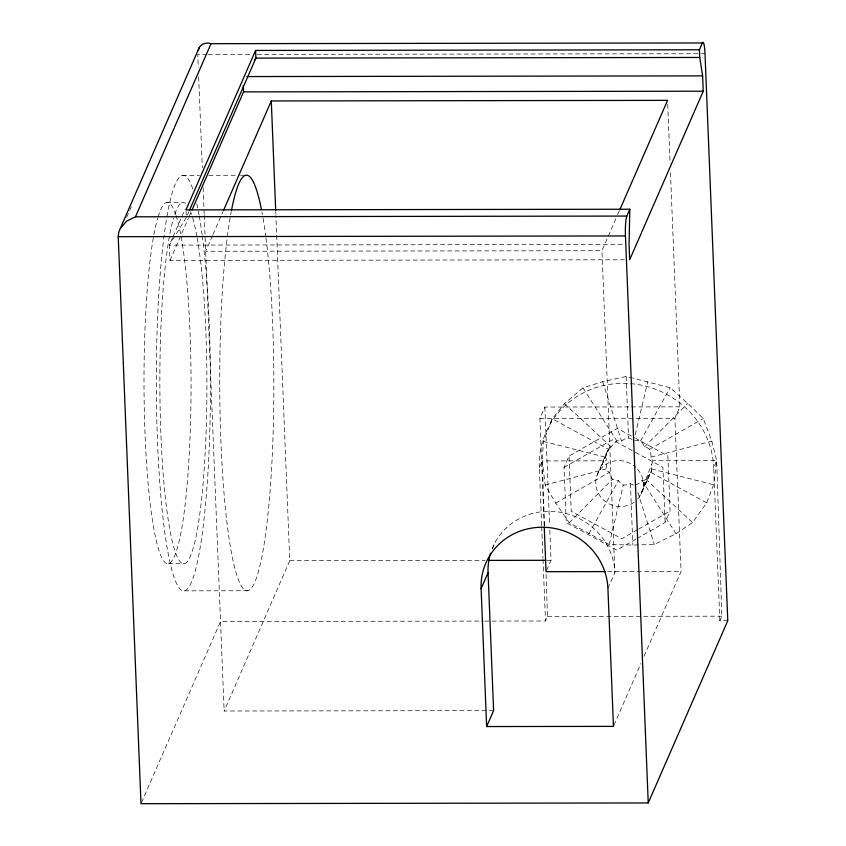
<?xml version="1.0" encoding="UTF-8"?>
<svg xmlns="http://www.w3.org/2000/svg" width="846" height="846" viewBox="0 0 846 846"><rect width="100%" height="100%" fill="white"/><g stroke="black" fill="none" stroke-linecap="round" stroke-linejoin="round"><path stroke-width="0.63" stroke-dasharray="4.23 3.17" d="M642.029 491.896L651.632 470.535L651.769 464.126M544.454 525.503L542.318 460.922L543.418 441.379L552.301 418.759L564.462 403.563L582.968 387.859L602.669 381.694L626.114 376.502L631.211 377.707M727.772 620.721L719.851 620.742L721.839 616.184L716.678 460.658L653.07 460.753L651.261 458.744L650.701 452.409L649.453 449.374L647.095 447.576L644.525 446.921L642.558 443.029L640.485 441.041L636.795 440.47L633.717 441.041L630.809 438.662L628.578 437.995L624.38 439.148L621.514 441.062L618.585 440.491L616.914 441.062L613.181 443.991L611.182 446.974L609.173 448.01L606.201 453.678L605.493 457.2L606.381 459.378L605.916 460.827L542.318 460.922L545.162 485.012L555.685 503.042L569.252 522.754L609.205 544.517L632.882 545.078L654.339 544.443L676.017 533.72L692.536 522.574L706.685 502.82L713.59 484.758L716.678 460.658L711.835 441.126L703.301 418.548L687.756 403.383L670.148 387.743L632.491 378.014M633.453 485.065L630.407 483.584L627.341 484.843L623.28 485.096L621.038 483.753L618.5 480.549L615.581 480.475L612.472 479.206L610.738 476.636L609.532 472.216L607.439 471.095L605.958 469.001L606.582 465.469L605.916 460.827M609.205 544.517L623.28 485.096M635.219 434.717L647.793 381.62M643.288 486.069L653.07 460.753M706.685 502.82L650.373 472.153L639.248 497.162L651.632 470.535M597.065 475.24L606.201 453.678M609.173 448.01L599.856 469.974L608.612 449.427L552.301 418.759L549.318 425.591M126.657 217.39L131.394 206.53M172.531 237.895L169.38 245.118L169.993 260.441L624.39 259.775M173.06 236.69L185.147 209.004M187.347 215.138L188.933 211.521M169.993 260.441L188.383 218.31M188.912 217.105L191.545 211.088M212.494 235.653L205.673 251.283L601.95 250.702L617.168 215.825M213.023 234.448L222.995 211.595M141.525 802.494L220.542 621.482L483.404 621.091M493.609 710.619L224.137 711.021L289.755 560.687L275.891 215.561M617.696 214.62L619.272 211.014M544.211 525.842L539.896 418.442L544.866 407.053L630.069 406.926M492.351 548.874L495.333 542.032M541.641 525.387L539.336 467.753L542.318 460.922M635.896 539.188L616.797 550.122L566.27 522.617L564.049 467.447L569.03 456.057L617.337 428.404L634.563 437.784M546.548 570.542L551.021 560.295L549.805 530.167M484.726 621.091L545.49 620.996L547.478 616.438L546.03 572.943M644.092 656.189L681.062 571.484L674.907 418.241L679.877 406.852L670.423 171.4M607.914 588.456L614.873 572.509L601.95 250.702M637.017 538.542L665.104 522.468L670.074 511.079L667.864 455.909L635.706 438.408M719.851 620.742L713.696 467.489L716.678 460.658M613.985 725.159L640.919 663.444M588.837 533.847L618.5 480.549M640.485 441.041L670.148 387.743M186.3 217.559L169.38 245.118L623.777 244.441M635.483 485.075L639.565 483.013L642.072 480.517L644.652 480.221L648.977 475.494M569.252 522.754L612.472 479.206M644.525 446.921L687.756 403.383M564.049 467.447L612.367 439.793L634.183 451.669M555.685 503.042L609.532 472.216M649.453 449.374L703.301 418.548M637.493 529.733L621.768 538.733L571.24 511.227L569.03 456.057M638.624 529.088L670.074 511.079M545.162 485.012L605.958 469.001M651.039 457.136L711.835 441.126M207.016 54.461L197.763 54.482L198.292 67.669M208.338 54.461L251.928 54.398M257.205 54.387L705.004 53.721M182.355 175.334L199.519 175.312M208.772 175.302L239.154 175.249M240.476 175.249L244.431 175.249M166.63 202.532L182.482 202.501M631.38 406.926L679.877 406.852M539.896 418.442L674.907 418.241M289.755 560.687L485.044 560.39M547.066 560.306L551.021 560.295M168.439 563.7L184.291 563.679M607.661 571.589L681.062 571.484M184.428 590.846L247.836 590.751M547.478 616.438L721.839 616.184M543.418 441.379L605.493 457.2M651.515 468.938L713.59 484.758M635.335 452.293L662.894 467.299L665.104 522.468M564.462 403.563L611.182 446.974M645.815 479.164L692.536 522.574M582.968 387.859L616.914 441.062M642.072 480.517L676.017 533.72M602.669 381.694L621.514 441.062M637.842 492.499L654.339 544.443M667.727 104.312L670.106 163.5M626.114 376.502L628.578 437.995M630.407 483.584L632.882 545.078M544.866 407.053L549.604 524.932M541.694 526.688L542.963 558.127M543.016 559.439L545.49 620.996M275.733 211.606L275.838 214.239M198.662 76.891L202.321 167.878M203.114 187.653L204.172 214.027M204.224 215.349L224.137 711.021M186.035 211.172L186.194 215M492.171 548.663A63.947 60.775 23.6 0 1 561.744 512.528A63.947 60.775 23.6 0 1 614.873 572.509M265.972 238.075A207.83 27.061 89.9 0 1 264.756 539.96A207.83 27.061 89.9 0 1 225.565 510.085A207.83 27.061 89.9 0 1 231.244 211.595M261.943 212.124A207.83 27.061 89.9 0 1 262.429 214.736M263.043 218.226A207.83 27.061 89.9 0 1 265.813 236.859M181.129 236.859A180.653 23.519 89.9 0 1 184.079 512.951A180.653 23.519 89.9 0 1 148.198 484.282A180.653 23.519 89.9 0 1 157.705 218.152M158.107 216.809A180.653 23.519 89.9 0 1 175.693 214.398M176.053 215.476A180.653 23.519 89.9 0 1 180.621 234.141M539.336 467.753A87.931 83.574 23.6 0 1 623.121 383.344A87.931 83.574 23.6 0 1 713.696 467.489M637.546 469.181A23.984 22.789 23.6 0 1 637.747 499.024M634.172 502.217A23.984 22.789 23.6 0 1 601.569 497.956A23.984 22.789 23.6 0 1 603.061 466.421A23.984 22.789 23.6 0 1 635.822 467.383M202.257 235.748A207.83 27.061 89.9 0 1 201.908 536.216A207.83 27.061 89.9 0 1 162.834 516.504A207.83 27.061 89.9 0 1 166.736 217.824M166.958 216.565A207.83 27.061 89.9 0 1 192.782 188.996M196.79 203.685A207.83 27.061 89.9 0 1 199.022 214.831M199.233 215.984A207.83 27.061 89.9 0 1 202.099 234.554M197.192 238.001A180.653 23.519 89.9 0 1 199.815 513.829A180.653 23.519 89.9 0 1 163.997 483.711A180.653 23.519 89.9 0 1 173.557 218.131M174.773 214.26A180.653 23.519 89.9 0 1 185.56 203.41M190.583 211.722A180.653 23.519 89.9 0 1 191.545 214.376M192.624 217.75A180.653 23.519 89.9 0 1 196.981 236.838"/><path stroke-width="1.27" d="M118.229 236.7L118.673 232.576L120.312 228.42L199.318 47.429C201.665 43.389 206.794 42.247 211.014 43.685L702.392 42.956A15.989 2.083 89.9 0 1 705.004 53.721L727.772 620.721L648.237 802.949L140.996 803.7L118.229 236.7L625.458 235.949A15.989 2.083 89.9 0 1 626.833 216.068L629.815 209.237L185.983 209.893L255.587 50.453L699.409 49.787L702.392 42.956M198.08 50.665L199.318 47.429M120.312 228.42L126.614 221.144L135.455 216.798L211.014 43.685M189.462 210.305L255.894 58.11L255.587 50.453M192.063 209.882L243.563 91.886L243.31 85.509M223.524 210.4L271.291 100.96L667.568 100.367L619.801 209.808M481.11 588.647A63.947 60.775 23.6 0 1 542.053 527.248A63.947 60.775 23.6 0 1 607.914 588.456L613.456 726.376L486.64 726.555L481.11 588.647L488.068 572.7A63.947 60.775 23.6 0 1 490.543 553.295M699.409 49.787L699.716 57.454L702.635 75.886L703.248 91.209L629.678 259.764L629.054 244.441L629.815 209.237M486.64 726.555L493.609 710.619L488.068 572.7M254.456 60.161L255.894 58.11L699.716 57.454M246.916 76.563L702.635 75.886M243.563 91.886L703.248 91.209M135.455 216.798L626.833 216.068M488.999 560.39L545.744 560.306M605.038 571.6L546.051 571.685L544.264 527.153M625.458 235.949L648.237 802.949M271.291 100.96L275.68 210.284M231.466 210.421A207.83 27.061 89.9 0 1 261.456 209.586"/></g></svg>
